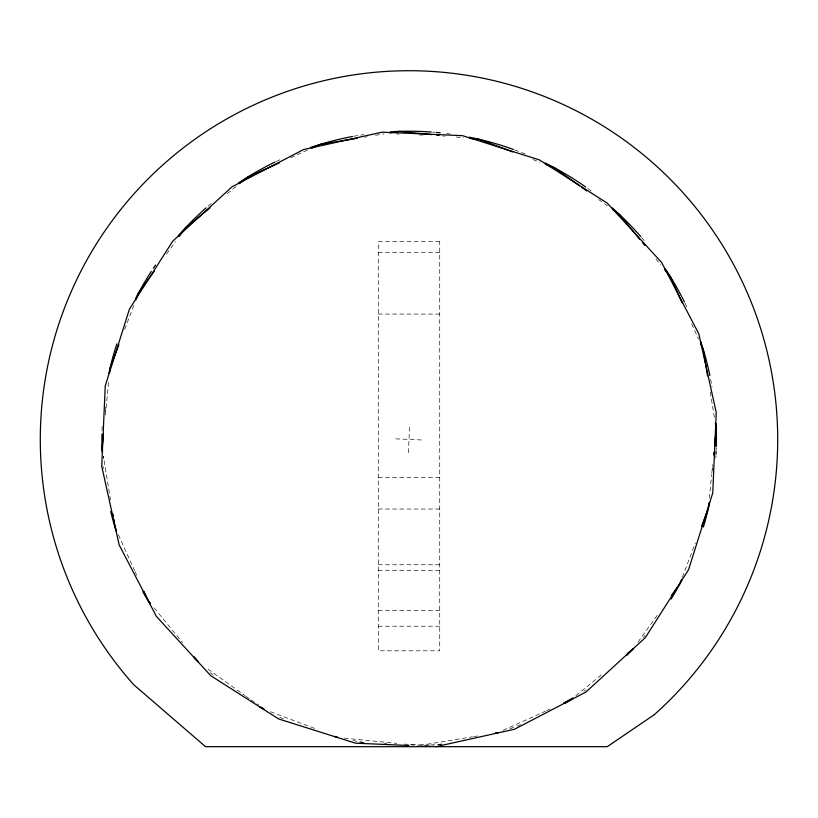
<?xml version="1.0" encoding="UTF-8"?>
<svg xmlns="http://www.w3.org/2000/svg" width="818" height="818" viewBox="0 0 818 818"><rect width="100%" height="100%" fill="white"/><g stroke="black" fill="none" stroke-linecap="round" stroke-linejoin="round"><path stroke-width="0.61" stroke-dasharray="4.09 3.07" d="M103.242 458.673L103.354 456.158L109.714 494.931M105.317 411.229L105.481 407.466M408.417 452.691L409.583 426.158M712.59 469.869L712.703 467.334M105.358 415.033L108.835 380.104M709.339 498.182L711.691 474.634M711.813 473.397L712.672 464.726M124.735 329.388L134.203 304.306M682.365 577.273L695.32 542.978M166.606 253.989L175.471 241.637M638.02 642.038L658.776 613.122M227.23 193.733L236.699 185.972M575.892 695.678L603.224 673.296M290.676 157.741L307.394 150.185M503.101 730.321L545.586 711.118M546.731 710.597L550.177 709.042M364.624 137.24L367.118 136.678M438.254 744.963L441.945 744.145M375.554 135.297L383.979 133.917M419.879 745.423L472.538 736.783M473.786 736.578L477.507 735.965M378.274 252.609L439.726 252.609M378.274 314.061L439.726 314.061M378.274 477.64L439.726 477.64M378.274 509.031L439.726 509.031M378.274 564.778L439.726 564.778M378.274 570.289L439.726 570.289M378.274 610.647L439.726 610.647M378.274 626.23L439.726 626.23M396.444 133.958L398.949 134.07M419 134.939L422.753 135.103M442.763 135.982L445.268 136.085M395.738 438.847L422.262 440.002M359.409 742.171L363.151 742.335M384.348 743.265L386.842 743.368M404.296 744.135L433.438 745.402M456.321 137.046L463.663 137.782M344.306 738.163L396.802 743.388M410.38 744.738L418.898 745.587M532.855 159.571L539.89 162.23M270.472 711.742L315.768 728.838M251.106 700.024L258.539 704.758M598.633 199.52L607.508 205.891M208.028 669.093L244.95 695.607M245.983 696.343L249.05 698.552M655.903 258.989L660.658 264.797M154.173 607.927L176.023 634.615M176.841 635.596L182.506 642.519M691.68 323.938L698.5 339.03M118.385 534.788L134.561 570.586M135.082 571.741L136.657 575.207M102.915 466.219L103.457 468.642M710.239 392.098L714.779 419.726M109.919 496.178L110.532 499.931M716.271 447.804A307.251 307.251 0 0 1 716.179 450.36M715.934 455.483A307.251 307.251 0 0 1 715.781 458.039M644.983 635.433A307.251 307.251 0 0 1 643.337 637.386M585.974 689.758A307.251 307.251 0 0 1 583.878 691.22M520.892 724.697A307.251 307.251 0 0 1 514.911 726.967M513.714 727.396A307.251 307.251 0 0 1 508.908 729.094M441.73 744.012A307.251 307.251 0 0 1 423.949 745.382M364.082 742.417A307.251 307.251 0 0 1 350.237 740.034M283.437 718.848A307.251 307.251 0 0 1 277.639 716.169M213.181 675.126A307.251 307.251 0 0 1 210.246 672.672M102.005 430.442A307.251 307.251 0 0 1 102.24 424.051M208.089 206.146A307.251 307.251 0 0 1 212.987 201.995M276.239 161.473A307.251 307.251 0 0 1 279.715 159.827M353.724 136.269A307.251 307.251 0 0 1 363.857 134.592M432.548 132.117A307.251 307.251 0 0 1 435.104 132.332M446.597 133.518A307.251 307.251 0 0 1 450.421 134.009M514.665 149.919A307.251 307.251 0 0 1 526.628 154.571M587.856 188.539A307.251 307.251 0 0 1 592.007 191.565M641.486 237.424A307.251 307.251 0 0 1 645.637 242.322M685.055 303.253A307.251 307.251 0 0 1 686.721 306.719M710.648 379.266A307.251 307.251 0 0 1 712.038 386.842M439.726 241.699L378.274 241.699L378.274 650.811L439.726 650.811L439.726 241.699"/><path stroke-width="1.23" d="M103.518 433.499L102.056 448.223L102.608 451.628M109.54 373.008L110.001 368.407L118.907 344.807M708.869 502.927L708.306 508.561L701.588 526.383M713.664 454.798L713.909 452.323M714.523 446.117L716.251 428.744L715.331 423.111M135.88 299.869L138.324 293.365L154.203 271.269M681.578 579.379L679.983 583.602L671.261 595.739M179.173 236.494L185.113 228.222L210.073 207.782M239.551 183.631L247.169 177.394L279.275 162.894M573.029 698.03L563.5 703.02M627.437 653.459L633.193 648.756A307.251 307.251 0 0 1 627.028 655.126M311.719 148.232L320.267 144.367L357.261 138.303M435.902 746.681L514.512 729.247L585.923 692.059L645.29 637.662L688.541 569.747L712.754 492.957L716.251 412.517L698.828 333.908L661.639 262.496L607.242 203.14L539.328 159.878L462.538 135.676L382.098 132.168L303.488 149.602L232.077 186.78L172.71 241.187L129.459 309.092L105.246 385.881L101.749 466.321L119.172 544.931L156.361 616.353L210.758 675.709L278.672 718.961L355.462 743.173L408.949 745.505M389.941 132.935L399.419 131.381L431.648 134.592M495.647 732.989L498.039 732.601A307.251 307.251 0 0 1 495.626 733.317M436.607 135.082L439.092 135.328M469.685 138.375L479.236 139.326L512.692 151.964M545.524 164.357L554.267 167.659L579.563 185.819M581.588 187.281L586.649 190.911M612.457 209.449L619.42 214.449L640.044 239.623M261.054 707.171L264.04 709.308A307.251 307.251 0 0 1 259.603 706.885M642.416 242.527L644.799 245.431M664.635 269.654L670.239 276.504L682.263 303.1M150.277 603.163L148.068 600.473L143.927 591.302M194.275 656.895L198.12 661.588M700.433 343.325L703.265 349.593L707.57 375.83M116.453 530.504L115.041 527.375L113.61 518.643M112.792 513.663L113.201 516.148M716.128 451.638A307.251 307.251 0 0 1 716.006 454.205M709.687 502.385A307.251 307.251 0 0 1 703.388 526.976M681.752 580.248A307.251 307.251 0 0 1 671.128 599.032M573.285 698.235A307.251 307.251 0 0 1 564.635 703.5M337.844 737.355A307.251 307.251 0 0 1 334.163 736.445M197.966 661.66A307.251 307.251 0 0 1 194.316 658.142M150.083 603.684A307.251 307.251 0 0 1 142.864 591.772M116.156 530.994A307.251 307.251 0 0 1 110.686 511.454M102.199 452.017A307.251 307.251 0 0 1 101.933 434.266M108.886 373.345A307.251 307.251 0 0 1 116.821 343.887M135.399 298.979A307.251 307.251 0 0 1 151.269 271.443M153.385 268.232A307.251 307.251 0 0 1 155.532 265.042M178.304 235.727A307.251 307.251 0 0 1 206.156 207.833M238.641 182.884A307.251 307.251 0 0 1 275.073 162.025M310.605 147.465A307.251 307.251 0 0 1 352.456 136.504M390.554 131.79A307.251 307.251 0 0 1 431.27 132.025M436.383 132.444A307.251 307.251 0 0 1 440.227 132.802M469.327 137.179A307.251 307.251 0 0 1 513.459 149.479M545.258 163.017A307.251 307.251 0 0 1 585.76 187.056M611.915 207.629A307.251 307.251 0 0 1 640.647 236.453M665.463 269.03A307.251 307.251 0 0 1 684.482 302.108M700.586 341.147A307.251 307.251 0 0 1 709.881 375.503M716.057 423.693A307.251 307.251 0 0 1 716.302 446.526M654.349 714.646L607.242 746.681L205.533 746.681L133.784 684.778A368.703 368.703 0 0 1 163.651 164.203A368.703 368.703 0 0 1 684.216 194.071A368.703 368.703 0 0 1 654.349 714.646"/></g></svg>
